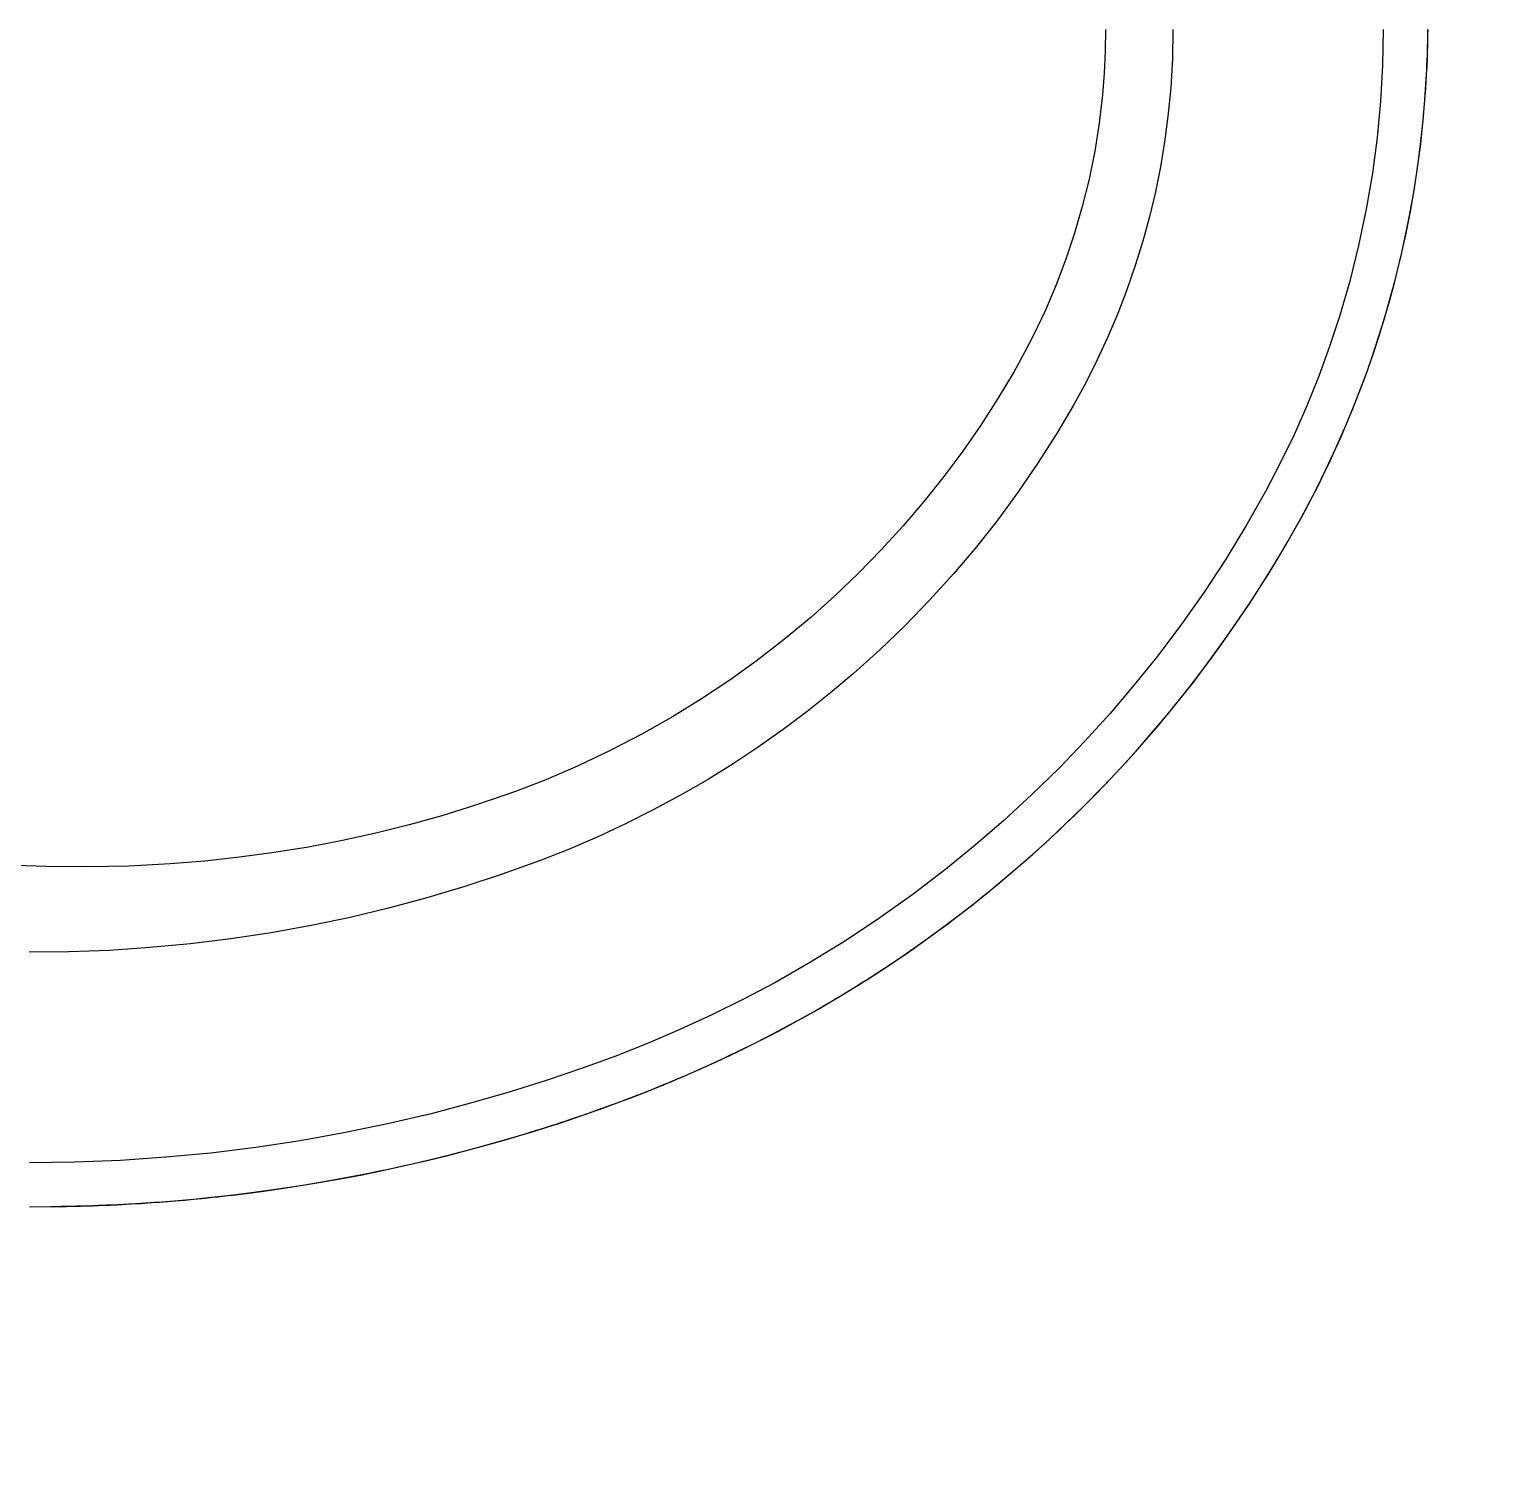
# Model space of a CAD drawing. Header units: metres. Extents: x 2442 to 5008, y 1070 to 2228.
# Drawn here: x 2512.7901 to 2513.0288, y 1092.8598 to 1093.0941 of the extents above; entities that cross this region are included whole.
import ezdxf

# ---------------------------------------------------------------- set-up
doc = ezdxf.new("R2010")
doc.units = ezdxf.units.M
doc.layers.add('ARQ LAYOUT', color=252, linetype='Continuous')
doc.layers.add('ARQ-TEXTO3', color=3, linetype='Continuous')

# ---------------------------------------------------------------- blocks, each defined once
blk = doc.blocks.new('A$C072D13A2')
for p, q in [((-0.1348200717193322, -0.3346157356968433), (-0.1345701131858732, -0.32795127638542)), ((-0.1897674895253658, -0.3318419071745211), (-0.1897537457493854, -0.3355651457841304)), ((-0.1825786601139043, -0.3392111119335368), (-0.1826951604762144, -0.3318726322399925)), ((-0.1485941616047057, -0.338200979215344), (-0.1486591026741735, -0.3317878490574913)), ((-0.1897537457493854, -0.3355651457841304), (-0.1897490643591482, -0.3359959800698107)), ((-0.1897490643591482, -0.3359959800698107), (-0.1897453652209151, -0.3362911241672464)), ((-0.1897453652209151, -0.3362911241672464), (-0.1897421509656851, -0.3365253374836357)), ((-0.1897421509656851, -0.3365253374836357), (-0.1897370572078216, -0.336863359142626)), ((-0.1897253204033404, -0.335321484844826), (-0.1897210155707398, -0.335764195306183)), ((-0.1897210155707398, -0.335764195306183), (-0.1897167801416799, -0.3361302980763412)), ((-0.1897167801416799, -0.3361302980763412), (-0.1897141758054204, -0.3363326391274768)), ((-0.1897141758054204, -0.3363326391274768), (-0.1897104891495474, -0.3365966748715437)), ((-0.1348720618661901, -0.3412860250009544), (-0.1348200717193322, -0.3346157356968433)), ((-0.1897370572078216, -0.336863359142626), (-0.1897296408669717, -0.3373061726338165)), ((-0.1897296408669717, -0.3373061726338165), (-0.1897193877175596, -0.3378535859148997)), ((-0.1897193877175596, -0.3378535859148997), (-0.1896905096050432, -0.3391662145611463)), ((-0.1897104891495474, -0.3365966748715437), (-0.1897052493854972, -0.3369385663875164)), ((-0.1897052493854972, -0.3369385663875164), (-0.1896979776829539, -0.3373676467761015)), ((-0.1896979776829539, -0.3373676467761015), (-0.1896882729793106, -0.3378836890381081)), ((-0.1896882729793106, -0.3378836890381081), (-0.189675732392061, -0.3384863709136425)), ((-0.189675732392061, -0.3384863709136425), (-0.1896632996808876, -0.3390333124084464)), ((-0.1483447269283715, -0.3447726986116777), (-0.1485941616047057, -0.338200979215344)), ((-0.1896905096050432, -0.3391662145611463), (-0.1896656562375938, -0.3401285190898307)), ((-0.1896656562375938, -0.3401285190898307), (-0.1896376797371886, -0.3410868060168468)), ((-0.1896632996808876, -0.3390333124084464), (-0.1896532830642172, -0.3394449102222552)), ((-0.1896532830642172, -0.3394449102222552), (-0.189642690214896, -0.3398563371599721)), ((-0.189642690214896, -0.3398563371599721), (-0.189573780018236, -0.3421176067502074)), ((-0.1896376797371886, -0.3410868060168468), (-0.1896065254741188, -0.3420415623095323)), ((-0.1822773891967699, -0.3465483178979412), (-0.1825786601139043, -0.3392111119335368)), ((-0.1347236602173325, -0.3479532111687149), (-0.1348720618661901, -0.3412860250009544)), ((-0.1896065254741188, -0.3420415623095323), (-0.1895721507203234, -0.3429932690887654)), ((-0.189573780018236, -0.3421176067502074), (-0.1895441238684725, -0.3429397554773459)), ((-0.1895721507203234, -0.3429932690887654), (-0.1895456328238652, -0.343671280688568)), ((-0.1895456328238652, -0.343671280688568), (-0.1895232955475876, -0.3442121065113497)), ((-0.1895441238684725, -0.3429397554773459), (-0.1895119865484958, -0.3437619297524179)), ((-0.1895232955475876, -0.3442121065113497), (-0.1895124948396187, -0.3444661454477682)), ((-0.1895124948396187, -0.3444661454477682), (-0.1894955777647738, -0.344852559364881)), ((-0.1895119865484958, -0.3437619297524179), (-0.1894916461910725, -0.3442530274062392)), ((-0.1894955777647738, -0.344852559364881), (-0.189472063287667, -0.345370605308517)), ((-0.1894916461910725, -0.3442530274062392), (-0.1894746129441955, -0.3446493013254894)), ((-0.1894746129441955, -0.3446493013254894), (-0.189448043086486, -0.3452436662682885)), ((-0.189472063287667, -0.345370605308517), (-0.189441093728874, -0.3460193894597978)), ((-0.189448043086486, -0.3452436662682885), (-0.1894104493221676, -0.3460361746756462)), ((-0.189441093728874, -0.3460193894597978), (-0.1894017777858608, -0.3467980193502171)), ((-0.1894104493221676, -0.3460361746756462), (-0.1893600896487442, -0.3470268142082205)), ((-0.1479102549992604, -0.3513400369279225), (-0.1483447269283715, -0.3447726986116777)), ((-0.1894017777858608, -0.3467980193502171), (-0.1893644520805537, -0.3475003151168039)), ((-0.1893644520805537, -0.3475003151168039), (-0.189320827341362, -0.3482817682456698)), ((-0.1893600896487442, -0.3470268142082205), (-0.1893103424476976, -0.3479441504455281)), ((-0.189320827341362, -0.3482817682456698), (-0.1892702034829199, -0.3491419139083973)), ((-0.1893103424476976, -0.3479441504455281), (-0.1892502319460618, -0.3489837294187055)), ((-0.1817848355108254, -0.3538759963621487), (-0.1822773891967699, -0.3465483178979412)), ((-0.1343724433631905, -0.3546083610706319), (-0.1347236602173325, -0.3479532111687149)), ((-0.1892702034829199, -0.3491419139083973), (-0.1892267683392674, -0.3498460926816733)), ((-0.1892502319460618, -0.3489837294187055), (-0.1891961511269074, -0.3498657419124811)), ((-0.1892267683392674, -0.3498460926816733), (-0.1891888997743081, -0.350437599685165)), ((-0.1891961511269074, -0.3498657419124811), (-0.1891493935768267, -0.3505936942469816)), ((-0.1891888997743081, -0.350437599685165), (-0.1891511029361936, -0.3510090534396113)), ((-0.1891493935768267, -0.3505936942469816), (-0.189102701475349, -0.3512923436887831)), ((-0.1891511029361936, -0.3510090534396113), (-0.189113499333871, -0.351560557108769)), ((-0.189113499333871, -0.351560557108769), (-0.1890155380451688, -0.3529270768833612)), ((-0.189102701475349, -0.3512923436887831), (-0.1890563000820293, -0.3519616928504092)), ((-0.1890563000820293, -0.3519616928504092), (-0.1890103959308362, -0.3526017457186299)), ((-0.1890155380451688, -0.3529270768833612), (-0.1889216212275642, -0.3541559991456324)), ((-0.1890103959308362, -0.3526017457186299), (-0.1888011205137445, -0.3552912589964308)), ((-0.147291238769867, -0.3578951665701879), (-0.1479102549992604, -0.3513400369279225)), ((-0.1889216212275642, -0.3541559991456324), (-0.1888136237480467, -0.3554870370260232)), ((-0.1888136237480467, -0.3554870370260232), (-0.1886874166057169, -0.3569494837061029)), ((-0.1888011205137445, -0.3552912589964308), (-0.1885297637936674, -0.3583603245010636)), ((-0.1810944868429942, -0.3611858935557848), (-0.1817848355108254, -0.3538759963621487)), ((-0.1339159826911782, -0.3602152403875607), (-0.1343724433631905, -0.3546083610706319)), ((-0.1886874166057169, -0.3569494837061029), (-0.1885581269511931, -0.3583611617566476)), ((-0.1464881711926864, -0.3644302599443563), (-0.147291238769867, -0.3578951665701879)), ((-0.1885581269511931, -0.3583611617566476), (-0.188426473810523, -0.3597227048639979)), ((-0.1885297637936674, -0.3583603245010636), (-0.1882446510130649, -0.3612300321155999)), ((-0.188426473810523, -0.3597227048639979), (-0.188336824183807, -0.3606117298268146)), ((-0.1333113156201762, -0.3658111813381311), (-0.1339159826911782, -0.3602152403875607)), ((-0.188336824183807, -0.3606117298268146), (-0.1882466050847142, -0.3614785014578956)), ((-0.1882466050847142, -0.3614785014578956), (-0.1881560028605236, -0.3623232167265087)), ((-0.1882446510130649, -0.3612300321155999), (-0.1879519652643467, -0.363900468699967)), ((-0.1881560028605236, -0.3623232167265087), (-0.1880652003278556, -0.3631460719559527)), ((-0.180199830980655, -0.3684697557077925), (-0.1810944868429942, -0.3611858935557848)), ((-0.1880652003278556, -0.3631460719559527), (-0.1879743768013213, -0.3639472628276508)), ((-0.1879743768013213, -0.3639472628276508), (-0.1878837052195195, -0.3647269850298471)), ((-0.1879519652643467, -0.363900468699967), (-0.1877923571678366, -0.3652636227434414)), ((-0.1878837052195195, -0.3647269850298471), (-0.1877813029213939, -0.3655848110872739)), ((-0.1455015452193038, -0.3709374894567645), (-0.1464881711926864, -0.3644302599443563)), ((-0.1877923571678366, -0.3652636227434414), (-0.1875930185042307, -0.3668880575983167)), ((-0.1877813029213939, -0.3655848110872739), (-0.1872985174682071, -0.3693546961992524)), ((-0.1875930185042307, -0.3668880575983167), (-0.1873868884999865, -0.3684891181551393)), ((-0.1325572439891403, -0.3713898403109397), (-0.1333113156201762, -0.3658111813381311)), ((-0.1873868884999865, -0.3684891181551393), (-0.1871743611391139, -0.3700667784742109)), ((-0.1872985174682071, -0.3693546961992524), (-0.186788933203843, -0.3729457762078709)), ((-0.1791215700950488, -0.3755932446222232), (-0.180199830980655, -0.3684697557077925)), ((-0.1871743611391139, -0.3700667784742109), (-0.1869558273310759, -0.3716210158420381)), ((-0.1869558273310759, -0.3716210158420381), (-0.1867316675870825, -0.3731518173021868)), ((-0.1443318538026688, -0.3774090275132949), (-0.1455015452193038, -0.3709374894567645)), ((-0.1316525696356621, -0.3769448736948107), (-0.1325572439891403, -0.3713898403109397)), ((-0.186788933203843, -0.3729457762078709), (-0.186258618382908, -0.3763631474748763)), ((-0.1867316675870825, -0.3731518173021868), (-0.1862352508728691, -0.3763462703293499)), ((-0.186258618382908, -0.3763631474748763), (-0.1857131144583946, -0.3796119574512886)), ((-0.1862352508728691, -0.3763462703293499), (-0.1857184866739772, -0.3794334723650081)), ((-0.1778499505207947, -0.3826887231023193), (-0.1791215700950488, -0.3755932446222232)), ((-0.130596094397788, -0.3824699378785681), (-0.1316525696356621, -0.3769448736948107)), ((-0.1857184866739772, -0.3794334723650081), (-0.1851848180249362, -0.3824135187128377)), ((-0.1430188317262946, -0.3836643036590885), (-0.1443318538026688, -0.3774090275132949)), ((-0.1857131144583946, -0.3796119574512886), (-0.1851573406952411, -0.3826974687985967)), ((-0.1851848180249362, -0.3824135187128377), (-0.1846376919584145, -0.3852863640026953)), ((-0.1851573406952411, -0.3826974687985967), (-0.1845961782173617, -0.385623171564248)), ((-0.1763876457930564, -0.3897487850815651), (-0.1778499505207947, -0.3826887231023193)), ((-0.141532013039523, -0.3898856755020006), (-0.1430188317262946, -0.3836643036590885)), ((-0.1294106197774454, -0.3878574612663215), (-0.130596094397788, -0.3824699378785681)), ((-0.1846376919584145, -0.3852863640026953), (-0.1843549843279106, -0.3867077041172706)), ((-0.1845961782173617, -0.385623171564248), (-0.1839245830342406, -0.3889137476705855)), ((-0.1843549843279106, -0.3867077041172706), (-0.1840530441231749, -0.3881832342763119)), ((-0.1840530441231749, -0.3881832342763119), (-0.1837489201184326, -0.3896287217664849)), ((-0.1839245830342406, -0.3889137476705855), (-0.1831352940725992, -0.3925384139463404)), ((-0.1280754348722439, -0.3932132643474233), (-0.1294106197774454, -0.3878574612663215)), ((-0.1837489201184326, -0.3896287217664849), (-0.1834430971266556, -0.3910442501060061)), ((-0.1834430971266556, -0.3910442501060061), (-0.1831360526903154, -0.3924299042953407)), ((-0.174737329446998, -0.3967660244938997), (-0.1763876457930564, -0.3897487850815651)), ((-0.1398729002603432, -0.3960658642270118), (-0.141532013039523, -0.3898856755020006)), ((-0.1831360526903154, -0.3924299042953407), (-0.1828282417923219, -0.3937857671937763)), ((-0.1831352940725992, -0.3925384139463404), (-0.1823544494695852, -0.3959096048545234)), ((-0.1828282417923219, -0.3937857671937763), (-0.1825201153847047, -0.3951119212579215)), ((-0.1265900448997854, -0.3985303117940475), (-0.1280754348722439, -0.3932132643474233)), ((-0.1825201153847047, -0.3951119212579215), (-0.1819195268776639, -0.397614307562435)), ((-0.1823544494695852, -0.3959096048545234), (-0.1814799689568645, -0.3994716821364364)), ((-0.1380429959062894, -0.4021975910179663), (-0.1398729002603432, -0.3960658642270118)), ((-0.1819195268776639, -0.397614307562435), (-0.181283512054506, -0.4001573536922933)), ((-0.1729016750182382, -0.4037330352732624), (-0.174737329446998, -0.3967660244938997)), ((-0.1249539550781265, -0.4038015682779132), (-0.1265900448997854, -0.3985303117940475)), ((-0.1814799689568645, -0.3994716821364364), (-0.1806009568035734, -0.4028602306771063)), ((-0.181283512054506, -0.4001573536922933), (-0.1806391851464468, -0.4026341230101025)), ((-0.1806391851464468, -0.4026341230101025), (-0.1799883525131918, -0.4050449355750061)), ((-0.1806009568035734, -0.4028602306771063), (-0.1797270345359721, -0.406065471549482)), ((-0.136043802495351, -0.4082735770593899), (-0.1380429959062894, -0.4021975910179663)), ((-0.1799883525131918, -0.4050449355750061), (-0.1793038236351094, -0.4074916026975188)), ((-0.1712142609803777, -0.4095631494872123), (-0.1729016750182382, -0.4037330352732624)), ((-0.1231666706248689, -0.4090199984711944), (-0.1249539550781265, -0.4038015682779132)), ((-0.1797270345359721, -0.406065471549482), (-0.1787949575300445, -0.4093272230572893)), ((-0.1793038236351094, -0.4074916026975188), (-0.1785886898937861, -0.4099597576855558)), ((-0.1787949575300445, -0.4093272230572893), (-0.1784416827836139, -0.4105254949561186)), ((-0.1785886898937861, -0.4099597576855558), (-0.1778784510142941, -0.4123305944242475)), ((-0.1784416827836139, -0.4105254949561186), (-0.1780997563332676, -0.411667048541176)), ((-0.1693960917777986, -0.4153545660760756), (-0.1712142609803777, -0.4095631494872123)), ((-0.1338768225455169, -0.414286543535809), (-0.136043802495351, -0.4082735770593899)), ((-0.1227839176117413, -0.4100763768617526), (-0.1231666706248689, -0.4090199984711944)), ((-0.1226713046071382, -0.4103835769074067), (-0.1227838969102777, -0.4100764331421942)), ((-0.1207674859183498, -0.4152977720427771), (-0.1226713045152792, -0.4103835771572903)), ((-0.1780997563332676, -0.411667048541176), (-0.1777560247137444, -0.4127968650445837)), ((-0.1778784510142941, -0.4123305944242475), (-0.177590058036003, -0.4132716584283571)), ((-0.1777560247137444, -0.4127968650445837), (-0.1773961723124557, -0.4139610851891575)), ((-0.177590058036003, -0.4132716584283571), (-0.1772888376049195, -0.4142417100122202)), ((-0.1773961723124557, -0.4139610851891575), (-0.1770199877564664, -0.4151584816590912)), ((-0.1772888376049195, -0.4142417100122202), (-0.1769744111502405, -0.4152406286373207)), ((-0.1770199877564664, -0.4151584816590912), (-0.1766406099031883, -0.4163464330508759)), ((-0.1769744111502405, -0.4152406286373207), (-0.1766592756316641, -0.4162282628280991)), ((-0.1320274063559737, -0.4189836865773486), (-0.1338768225455169, -0.414286543535809)), ((-0.1185138887813082, -0.420553063789157), (-0.1207674859183498, -0.4152977720427771)), ((-0.1766592756316641, -0.4162282628280991), (-0.1764219876140487, -0.4169638761115948)), ((-0.1766406099031883, -0.4163464330508759), (-0.1763555488710153, -0.4172273515223424)), ((-0.1764219876140487, -0.4169638761115948), (-0.1761662230578622, -0.4177484217095753)), ((-0.1763555488710153, -0.4172273515223424), (-0.1757711290874795, -0.4189999979664663)), ((-0.1674411396520554, -0.4211002870720222), (-0.1693960917777986, -0.4153545660760756)), ((-0.1761662230578622, -0.4177484217095753), (-0.1758914401966649, -0.4185817193858838)), ((-0.1758914401966649, -0.4185817193858838), (-0.1755970970352791, -0.4194635888813991)), ((-0.1757711290874795, -0.4189999979664663), (-0.1751055401259691, -0.4209665330704411)), ((-0.1755970970352791, -0.4194635888813991), (-0.1752671673398254, -0.420439352058338)), ((-0.1300365018410048, -0.4236238913229045), (-0.1320274063559737, -0.4189836865773486)), ((-0.1752671673398254, -0.420439352058338), (-0.1749145252829294, -0.42146801384024)), ((-0.1751055401259691, -0.4209665330704411), (-0.174357285363385, -0.4231152594340983)), ((-0.1749145252829294, -0.42146801384024), (-0.1745383655970727, -0.4225493344490587)), ((-0.1654751979549474, -0.4264433249973081), (-0.1674411396520554, -0.4211002870720222)), ((-0.1160663385958287, -0.4257252105521729), (-0.1185138887813082, -0.420553063789157)), ((-0.1745383655970727, -0.4225493344490587), (-0.1741378601464021, -0.4236830655995618)), ((-0.174357285363385, -0.4231152594340983), (-0.1738864119447499, -0.4244353131673506)), ((-0.1741378601464021, -0.4236830655995618), (-0.1737121454557382, -0.4248689494725113)), ((-0.1738864119447499, -0.4244353131673506), (-0.173386773252787, -0.4258100874315005)), ((-0.1279068333583382, -0.4282008044199301), (-0.1300365018410048, -0.4236238913229045)), ((-0.1737121454557382, -0.4248689494725113), (-0.1732586414977959, -0.4261111699147477)), ((-0.173386773252787, -0.4258100874315005), (-0.17278361578974, -0.4274352048275887)), ((-0.1732586414977959, -0.4261111699147477), (-0.1727722551104307, -0.4274197891195399)), ((-0.163374069947622, -0.4317393656999684), (-0.1654751979549474, -0.4264433249973081)), ((-0.1134299636091782, -0.4308037448731739), (-0.1160663385958287, -0.4257252105521729)), ((-0.17278361578974, -0.4274352048275887), (-0.1721813576205022, -0.4290228783327166)), ((-0.1727722551104307, -0.4274197891195399), (-0.1723060111994528, -0.4286528916561565)), ((-0.1723060111994528, -0.4286528916561565), (-0.1718668446274023, -0.4297956746308955)), ((-0.1721813576205022, -0.4290228783327166), (-0.1716299357144635, -0.4304468798836751)), ((-0.1256587129382751, -0.4326748125461108), (-0.1279068333583382, -0.4282008044199301)), ((-0.1718668446274023, -0.4297956746308955), (-0.1714560641371463, -0.4308484882103585)), ((-0.1716299357144635, -0.4304468798836751), (-0.1711308133717466, -0.4317120788784905)), ((-0.1714560641371463, -0.4308484882103585), (-0.171074978472916, -0.4318116825609195)), ((-0.1711308133717466, -0.4317120788784905), (-0.1706114940348016, -0.4330058669700065)), ((-0.171074978472916, -0.4318116825609195), (-0.1707248963775783, -0.4326856078489527)), ((-0.16113550137743, -0.4369806302456709), (-0.163374069947622, -0.4317393656999684)), ((-0.1106098920681688, -0.4357781992932814), (-0.1134299636091782, -0.4308037448731739)), ((-0.1707248963775783, -0.4326856078489527), (-0.1704070804953517, -0.4334706124350305)), ((-0.1706114940348016, -0.4330058669700065), (-0.1701682413604431, -0.434093437820593)), ((-0.1704070804953517, -0.4334706124350305), (-0.1699827683596595, -0.4345063367893545)), ((-0.1701682413604431, -0.434093437820593), (-0.1698013482696297, -0.4349821558239455)), ((-0.1232770283686477, -0.4370804582877099), (-0.1256587129382751, -0.4326748125461108)), ((-0.1699827683596595, -0.4345063367893545), (-0.1696400487912797, -0.4353330093645127)), ((-0.1698013482696297, -0.4349821558239455), (-0.1695107601653945, -0.435679225360218)), ((-0.1696400487912797, -0.4353330093645127), (-0.1695745949068623, -0.4354899615964314)), ((-0.1695745949068623, -0.4354899615964314), (-0.1695134020210389, -0.4356364417781151)), ((-0.1695134020210389, -0.4356364417781151), (-0.1694564927179272, -0.4357724616158976)), ((-0.1695107601653945, -0.435679225360218), (-0.1693787015224189, -0.4359942154458167)), ((-0.1694564927179272, -0.4357724616158976), (-0.1694038846121657, -0.4358980344120482)), ((-0.1694038846121657, -0.4358980344120482), (-0.1693179050357685, -0.436102365108809)), ((-0.1693787015224189, -0.4359942154458167), (-0.1691244153444131, -0.436595402221883)), ((-0.1693179050357685, -0.436102365108809), (-0.169180956371747, -0.436426255237393)), ((-0.169180956371747, -0.436426255237393), (-0.1690444628929981, -0.4367476730819817)), ((-0.1691244153444131, -0.436595402221883), (-0.1688087676834584, -0.4373345444985262)), ((-0.1690444628929981, -0.4367476730819817), (-0.168232160768639, -0.4386323878416079)), ((-0.107721304495044, -0.4404673555432055), (-0.1106098920681688, -0.4357781992932814)), ((-0.1688087676834584, -0.4373345444985262), (-0.1684978099015098, -0.4380556223209169)), ((-0.1684978099015098, -0.4380556223209169), (-0.1681916087959507, -0.4387589342293268)), ((-0.168232160768639, -0.4386323878416079), (-0.1674389706467991, -0.4404279885320648)), ((-0.1681916087959507, -0.4387589342293268), (-0.1678902265111901, -0.4394447758113529)), ((-0.1587572379917219, -0.4421593397003107), (-0.16113550137743, -0.4369806302456709)), ((-0.1207649845182459, -0.4414118060935834), (-0.1232770283686477, -0.4370804582877099)), ((-0.1678902265111901, -0.4394447758113529), (-0.1675937208633513, -0.4401134395982353)), ((-0.1675937208633513, -0.4401134395982353), (-0.166803897898717, -0.4418660446544891)), ((-0.1674389706467991, -0.4404279885320648), (-0.1666670498175336, -0.4421350804718713)), ((-0.1181880447225012, -0.4455662203711199), (-0.1207649845182459, -0.4414118060935834)), ((-0.1046647126236167, -0.4450551457241545), (-0.107721304495044, -0.4404673555432055)), ((-0.166803897898717, -0.4418660446544891), (-0.1660522493148164, -0.4434968416182983)), ((-0.1666670498175336, -0.4421350804718713), (-0.1659184800068942, -0.443754304794993)), ((-0.1660522493148164, -0.4434968416182983), (-0.1653292095729739, -0.44503292291256)), ((-0.1659184800068942, -0.443754304794993), (-0.165195157243943, -0.4452865076748367)), ((-0.1562370255369387, -0.4472677151300104), (-0.1587572379917219, -0.4421593397003107)), ((-0.1653292095729739, -0.44503292291256), (-0.1645691058702141, -0.4466142207265875)), ((-0.165195157243943, -0.4452865076748367), (-0.1643800109477525, -0.446975975362875)), ((-0.1154901063760008, -0.4496443596901827), (-0.1181880447225012, -0.4455662203711199)), ((-0.101446147004026, -0.4495330433533127), (-0.1046647126236167, -0.4450551457241545)), ((-0.1645691058702141, -0.4466142207265875), (-0.1637674208336648, -0.4482463375125008)), ((-0.1643800109477525, -0.446975975362875), (-0.16338346285238, -0.4489907837757983)), ((-0.1637674208336648, -0.4482463375125008), (-0.1629770098888912, -0.4498213930155543)), ((-0.1535726097604311, -0.4522979776008924), (-0.1562370255369387, -0.4472677151300104)), ((-0.16338346285238, -0.4489907837757983), (-0.1623781412790777, -0.4509697767591661)), ((-0.1629770098888912, -0.4498213930155543), (-0.1621985659567144, -0.4513408303619144)), ((-0.1623781412790777, -0.4509697767591661), (-0.1613647150484212, -0.4529130048119896)), ((-0.1126746302825268, -0.4536409855647889), (-0.1154901063760008, -0.4496443596901827)), ((-0.09807163818641129, -0.4538925219485463), (-0.101446147004026, -0.4495330433533127)), ((-0.1621985659567144, -0.4513408303619144), (-0.1614326890116899, -0.4528061512769455)), ((-0.1614326890116899, -0.4528061512769455), (-0.1606799442060947, -0.4542189510900698)), ((-0.1613647150484212, -0.4529130048119896), (-0.1603446568487925, -0.4548193775685831)), ((-0.1502793034087517, -0.4580663771860145), (-0.1535726097604311, -0.4522979776008924)), ((-0.1606799442060947, -0.4542189510900698), (-0.1599695100053395, -0.4555287097605287)), ((-0.1603446568487925, -0.4548193775685831), (-0.1596706615587209, -0.4560533822962043)), ((-0.1599695100053395, -0.4555287097605287), (-0.158948315687212, -0.4573727039853566)), ((-0.109766125654005, -0.4575239117220917), (-0.1126746302825268, -0.4536409855647889)), ((-0.09454721672091182, -0.4581250550270397), (-0.09807163818641129, -0.4538925219485463)), ((-0.1596706615587209, -0.4560533822962043), (-0.1589624372118124, -0.4573287684247589)), ((-0.1589624372118124, -0.4573287684247589), (-0.1582138057519842, -0.4586540424897976)), ((-0.158948315687212, -0.4573727039853566), (-0.1578794274146276, -0.4592561185520481)), ((-0.1467912119064749, -0.4637256040166449), (-0.1502793034087517, -0.4580663771860145)), ((-0.1067454939297932, -0.4613215830363515), (-0.109766125654005, -0.4575239117220917)), ((-0.09104687654098598, -0.4620417714845644), (-0.09454721672091182, -0.4581250550270397)), ((-0.1582138057519842, -0.4586540424897976), (-0.1574235812295228, -0.4600284784864925)), ((-0.1578794274146276, -0.4592561185520481), (-0.1567713053113948, -0.4611610819274574)), ((-0.1574235812295228, -0.4600284784864925), (-0.157101496552059, -0.4605817265207861)), ((-0.157101496552059, -0.4605817265207861), (-0.1567727308588474, -0.4611423964381629)), ((-0.1567727308588474, -0.4611423964381629), (-0.1564372065895441, -0.4617104357814696)), ((-0.1567713053113948, -0.4611610819274574), (-0.1552590250635149, -0.4636875192813932)), ((-0.1564372065895441, -0.4617104357814696), (-0.1560948465062211, -0.4622857925160133)), ((-0.1560948465062211, -0.4622857925160133), (-0.1557455733363895, -0.4628684145470743)), ((-0.1557455733363895, -0.4628684145470743), (-0.1553893084524134, -0.4634582474618583)), ((-0.1036165514406093, -0.4650291949471921), (-0.1067454939297932, -0.4613215830363515)), ((-0.08741214100700745, -0.4658405760071673), (-0.09104687654098598, -0.4620417714845644)), ((-0.1553893084524134, -0.4634582474618583), (-0.1550527352469544, -0.4640115090144263)), ((-0.1552590250635149, -0.4636875192813932), (-0.1550248542948793, -0.4640715390276)), ((-0.1550527352469544, -0.4640115090144263), (-0.1548788631453135, -0.4642964182210108)), ((-0.1550248542948793, -0.4640715390276), (-0.1549131752099129, -0.4642544851913044)), ((-0.1549131752099129, -0.4642544851913044), (-0.1547946553941983, -0.4644481121838453)), ((-0.1548788631453135, -0.4642964182210108), (-0.1543853915627551, -0.4650990336392624)), ((-0.1547946553941983, -0.4644481121838453), (-0.1546688945104506, -0.4646529883862058)), ((-0.1546688945104506, -0.4646529883862058), (-0.1545360758755123, -0.4648687503354267)), ((-0.1545360758755123, -0.4648687503354267), (-0.154107430460499, -0.4655610401246122)), ((-0.1543853915627551, -0.4650990336392624), (-0.1537778921242534, -0.4660755740103468)), ((-0.1431154696633712, -0.4692671481470825), (-0.1467912119064749, -0.4637256040166449)), ((-0.0997951487725004, -0.4692764457731755), (-0.1036165514406093, -0.4650291949471921)), ((-0.154107430460499, -0.4655610401246122), (-0.1535962150005616, -0.466378299316375)), ((-0.1537778921242534, -0.4660755740103468), (-0.153053074905074, -0.4672240320969649)), ((-0.1535962150005616, -0.466378299316375), (-0.1529934825575765, -0.4673303864885838)), ((-0.153053074905074, -0.4672240320969649), (-0.1522075811749346, -0.4685423407902363)), ((-0.1529934825575765, -0.4673303864885838), (-0.1522911012357326, -0.4684251770743231)), ((-0.08364946377196247, -0.4695150497382201), (-0.08741214100700745, -0.4658405760071673)), ((-0.1522911012357326, -0.4684251770743231), (-0.1514803357108576, -0.4696704992197738)), ((-0.1522075811749346, -0.4685423407902363), (-0.1512377241569993, -0.4700281539373918)), ((-0.1514803357108576, -0.4696704992197738), (-0.1505513181546121, -0.471073626727275)), ((-0.1512377241569993, -0.4700281539373918), (-0.1501389046843542, -0.4716783199526162)), ((-0.139259211089211, -0.4746824996318537), (-0.1431154696633712, -0.4692671481470825)), ((-0.09582711933353494, -0.4733940299172446), (-0.0997951487725004, -0.4692764457731755)), ((-0.07976529848838254, -0.4730587738210943), (-0.08364946377196247, -0.4695150497382201)), ((-0.1505513181546121, -0.471073626727275), (-0.1494934376055426, -0.4726416510006857)), ((-0.1501389046843542, -0.4716783199526162), (-0.1489946965825766, -0.4733611164006106)), ((-0.1494934376055426, -0.4726416510006857), (-0.1489012895749511, -0.4735062552460931)), ((-0.1489946965825766, -0.4733611164006106), (-0.1479887182899802, -0.4748123214255884)), ((-0.1489012895749511, -0.4735062552460931), (-0.1483402232665867, -0.4743170708748039)), ((-0.1483402232665867, -0.4743170708748039), (-0.1477863860081925, -0.4751095490198622)), ((-0.1479887182899802, -0.4748123214255884), (-0.1470314483290167, -0.4761695214688189)), ((-0.1352295705942197, -0.4799631485257123), (-0.139259211089211, -0.4746824996318537)), ((-0.09171965978111984, -0.4773749699927521), (-0.09582711933353494, -0.4733940299172446)), ((-0.07576609880879914, -0.476465329398934), (-0.07976529848838254, -0.4730587738210943)), ((-0.1477863860081925, -0.4751095490198622), (-0.1472407942660539, -0.475882736792073)), ((-0.1472407942660539, -0.475882736792073), (-0.1467044524338235, -0.4766356634063413)), ((-0.1470314483290167, -0.4761695214688189), (-0.1461249319459057, -0.4774340137239506)), ((-0.1467044524338235, -0.4766356634063413), (-0.1461784013640681, -0.4773673610263813)), ((-0.1461784013640681, -0.4773673610263813), (-0.1449854221032183, -0.4790025543225056)), ((-0.07176934780636657, -0.4796437548220638), (-0.07576609880879914, -0.476465329398934)), ((-0.1461249319459057, -0.4774340137239506), (-0.1452711509778055, -0.4786070714364996)), ((-0.1452711509778055, -0.4786070714364996), (-0.144472042761663, -0.4796899490261239)), ((-0.1449854221032183, -0.4790025543225056), (-0.143870438450449, -0.4805018144531914)), ((-0.144472042761663, -0.4796899490261239), (-0.1438836032421023, -0.4804782497863016)), ((-0.0874799667735715, -0.4812122886121415), (-0.09171965978111984, -0.4773749699927521)), ((-0.06766604783888397, -0.4826906738951493), (-0.07176934780636657, -0.4796437548220638)), ((-0.1438836032421023, -0.4804782497863016), (-0.1433306936114604, -0.4812120913584295)), ((-0.143870438450449, -0.4805018144531914), (-0.1432499579605064, -0.4813243893904655)), ((-0.1433306936114604, -0.4812120913584295), (-0.1425958432423613, -0.4821764008136142)), ((-0.1432499579605064, -0.4813243893904655), (-0.142393123801412, -0.4824456501123677)), ((-0.1313568017844773, -0.484717650755556), (-0.1352295705942197, -0.4799631485257123)), ((-0.08311523696875156, -0.4848990083883109), (-0.0874799667735715, -0.4812122886121415)), ((-0.1425958432423613, -0.4821764008136142), (-0.14181187220629, -0.4831923608064699)), ((-0.142393123801412, -0.4824456501123677), (-0.1414851164895481, -0.4836168552265008)), ((-0.14181187220629, -0.4831923608064699), (-0.1410308824620188, -0.4841917884464237)), ((-0.1414851164895481, -0.4836168552265008), (-0.1405664836847791, -0.4847845695881006)), ((-0.1410308824620188, -0.4841917884464237), (-0.1402531127400835, -0.4851748121675428)), ((-0.06346305048646173, -0.4856012182519862), (-0.06766604783888397, -0.4826906738951493)), ((-0.1405664836847791, -0.4847845695881006), (-0.1396378149852353, -0.4859479080721485)), ((-0.1402531127400835, -0.4851748121675428), (-0.1377220620679509, -0.488292081327927)), ((-0.1396378149852353, -0.4859479080721485), (-0.138699731809993, -0.487105991466251)), ((-0.1273396175633934, -0.4893545369577623), (-0.1313568017844773, -0.484717650755556)), ((-0.07875475256696518, -0.4883360242147319), (-0.08311523696875156, -0.4848990083883109)), ((-0.05916720732784597, -0.4883705195268249), (-0.06346305048646173, -0.4856012182519862)), ((-0.138699731809993, -0.487105991466251), (-0.1358358405254876, -0.4905399941735595)), ((-0.1377220620679509, -0.488292081327927), (-0.1352362199399977, -0.4912382523796168)), ((-0.07427864658666294, -0.4916288423444257), (-0.07875475256696518, -0.4883360242147319)), ((-0.05478536994405658, -0.4909937093536882), (-0.05916720732784597, -0.4883705195268249)), ((-0.1358358405254876, -0.4905399941735595), (-0.1329135798073366, -0.4938956105643229)), ((-0.1352362199399977, -0.4912382523796168), (-0.1328033767044872, -0.4940180454170786)), ((-0.1231836046317767, -0.4938674180016278), (-0.1273396175633934, -0.4893545369577623)), ((-0.06969450524366039, -0.4947722597453321), (-0.07427864658666294, -0.4916288423444257)), ((-0.05165752725361017, -0.4927297276703939), (-0.05478536994405658, -0.4909937093536882)), ((-0.1329135798073366, -0.4938956105643229), (-0.1319866290023128, -0.4949304298297648)), ((-0.1328033767044872, -0.4940180454170786), (-0.1304305974936142, -0.4966362088664482)), ((-0.118894349689981, -0.4982499047575857), (-0.1231836046317767, -0.4938674180016278)), ((-0.04891745250097301, -0.4941453235419431), (-0.05165752725361017, -0.4927297276703939)), ((-0.1319866290023128, -0.4949304298297648), (-0.1310568874828277, -0.495954589721805)), ((-0.1310568874828277, -0.495954589721805), (-0.1301251402505841, -0.4969674149374441)), ((-0.06500991475377305, -0.4977610733858455), (-0.06969450524366039, -0.4947722597453321)), ((-0.04490445623787309, -0.4960470808935042), (-0.04891745250097301, -0.4941453235419431)), ((-0.04081320018804035, -0.4977880579301655), (-0.04490445623787309, -0.4960470808935042)), ((-0.1304305974936142, -0.4966362088664482), (-0.1278579908016582, -0.4993761135453951)), ((-0.1301251402505841, -0.4969674149374441), (-0.1291318218150082, -0.498032366445841)), ((-0.1291318218150082, -0.498032366445841), (-0.1280315610665639, -0.4991944414300633)), ((-0.1145388729246406, -0.5024384411660776), (-0.118894349689981, -0.4982499047575857)), ((-0.06023246133281646, -0.5005900802336782), (-0.06500991475377305, -0.4977610733858455)), ((-0.03665374008187428, -0.4993644304061036), (-0.04081320018804035, -0.4977880579301655)), ((-0.1280315610665639, -0.4991944414300633), (-0.1264401802441171, -0.5008439715936674)), ((-0.1278579908016582, -0.4993761135453951), (-0.1251440170531168, -0.5021615178575303)), ((-0.1264401802441171, -0.5008439715936674), (-0.1248156412298158, -0.5024908761133702)), ((-0.05662482022034965, -0.5025662308703431), (-0.06023246133281646, -0.5005900802334509)), ((-0.03243613165159331, -0.5007723740759502), (-0.03665374008187428, -0.4993644304061036)), ((-0.0281704306271422, -0.502008064694337), (-0.03243613165159331, -0.5007723740759502)), ((-0.1251440170531168, -0.5021615178575303), (-0.1219288309575859, -0.5053300556917293)), ((-0.1248156412298158, -0.5024908761133702), (-0.1231583210646932, -0.5041337384820963)), ((-0.1100573752560194, -0.5064959572780481), (-0.1145388729246406, -0.5024384411660776)), ((-0.05295081600570484, -0.5044212477735073), (-0.05662482022034965, -0.5025662308703431)), ((-0.0237095563575167, -0.5031039131181387), (-0.0281704306271422, -0.502008064694337)), ((-0.01920306852116482, -0.5040143070386875), (-0.0237095563575167, -0.5031039131181387)), ((-0.1231583210646932, -0.5041337384820963), (-0.1214686608250304, -0.5057711390238637)), ((-0.1219288309575859, -0.5053300556917293), (-0.1187002751994441, -0.5083767292794619)), ((-0.1214686608250304, -0.5057711390238637), (-0.1197471679274713, -0.5074016563073656)), ((-0.04921670456542415, -0.5061521023885689), (-0.05295081600570484, -0.5044212477735073)), ((-0.01466268338845111, -0.5047371437979109), (-0.01920306852116482, -0.5040143070386875)), ((-0.01010011722974014, -0.5052703207375089), (-0.01466268338845111, -0.5047371437979109)), ((-0.006590398978005396, -0.5055498712990811), (-0.01010011722974014, -0.5052703207375089)), ((-0.00307265671017376, -0.5057176603518201), (-0.006590398978005396, -0.5055498712990811)), ((0.0004477583547668473, -0.5057741083746805), (-0.00307265671017376, -0.5057176603518201)), ((-0.1197471679274713, -0.5074016563073656), (-0.1179943857769103, -0.5090238863713239)), ((-0.1187002751994441, -0.5083767292794619), (-0.115462997458053, -0.51130349758796)), ((-0.105455867755154, -0.5104168411869523), (-0.1100573752560194, -0.5064959572780481)), ((-0.04542874177650447, -0.5077557661611536), (-0.04921670456542415, -0.5061521023885689)), ((-0.04158896477292728, -0.5092310823058597), (-0.04542874177650447, -0.5077557661611536)), ((-0.1179943857769103, -0.5090238863713239), (-0.1162108944022293, -0.5106364566304364)), ((-0.1162108944022293, -0.5106364566304364), (-0.1143896923185821, -0.5122446727921215)), ((-0.1007403614926261, -0.5141954809860181), (-0.105455867755154, -0.5104168411869523)), ((-0.03769964331877418, -0.5105774704629766), (-0.04158896477292728, -0.5092310823058597)), ((-0.03376738238466714, -0.5117927666588002), (-0.03769964331877418, -0.5105774704629766)), ((-0.115462997458053, -0.51130349758796), (-0.1120623529122895, -0.5142470648527251)), ((-0.1143896923185821, -0.5122446727921215), (-0.1102255497253282, -0.5157814964434237)), ((-0.02979878694213767, -0.5128748069196263), (-0.03376738238466714, -0.5117927666588002)), ((-0.02579603058256907, -0.5138227174563781), (-0.02979878694213767, -0.5128748069196263)), ((-0.1120623529122895, -0.5142470648527251), (-0.1085119013496296, -0.5171851485099523)), ((-0.0956595165894214, -0.5180199914555033), (-0.1007403614926261, -0.5141954809860181)), ((-0.02176144047462003, -0.5146362272075748), (-0.02579603058256907, -0.5138227174563781)), ((-0.01770185192253848, -0.5153140762984094), (-0.02176144047462003, -0.5146362272075748)), ((-0.01362410022920812, -0.5158550048545294), (-0.01770185192253848, -0.5153140762984094)), ((-0.1102255497253282, -0.5157814964434237), (-0.1058794047398806, -0.5192763753072995)), ((-0.1085119013496296, -0.5171851485099523), (-0.1049298060738693, -0.5200169431275299)), ((-0.008945562032295129, -0.5163048423448799), (-0.01362410022920812, -0.5158550048545294)), ((-0.004251492561706982, -0.5165751606596132), (-0.008945562032295129, -0.5163048423448799)), ((0.0004477583552215947, -0.5166653634037175), (-0.004251492561706982, -0.5165751606596132)), ((-0.1058794047398806, -0.5192763753072995), (-0.1013532686984036, -0.5227157769684254)), ((-0.1049298060738693, -0.5200169431275299), (-0.1013195145205827, -0.522743110380361)), ((-0.09045826552164726, -0.5216881470935277), (-0.0956595165894214, -0.5180199914555033)), ((-0.1013532686984036, -0.5227157769684254), (-0.09851717347555677, -0.5247723211164157)), ((-0.08514113032333626, -0.5251882264778942), (-0.09045826552164726, -0.5216881470935277)), ((-0.1013195145205827, -0.522743110380361), (-0.09765117621373065, -0.525387816275952)), ((-0.09851717347555677, -0.5247723211164157), (-0.09547190756529744, -0.5268994151917923)), ((-0.09765117621373065, -0.525387816275952), (-0.09380556772430282, -0.5280313821533582)), ((-0.09547190756529744, -0.5268994151917923), (-0.09238325675869419, -0.5289751462482855)), ((-0.07971263302988518, -0.5285085081873149), (-0.08514113032333626, -0.5251882264778942)), ((-0.09380556772430282, -0.5280313821533582), (-0.09132193489449492, -0.5296719593184207)), ((-0.09238325675869419, -0.5289751462482855), (-0.08927886155970555, -0.5309819707895258)), ((-0.09132193489449492, -0.5296719593184207), (-0.08884574453759342, -0.5312574762820077)), ((-0.07417729567669085, -0.5316372707998198), (-0.07971263302988518, -0.5285085081873149)), ((-0.08927886155970555, -0.5309819707895258), (-0.08758767769222686, -0.5320426819419026)), ((-0.08884574453759342, -0.5312574762820077), (-0.08628218623380235, -0.5328477213649876)), ((-0.08758767769222686, -0.5320426819419026), (-0.08585373420373799, -0.5331071107809748)), ((-0.06963880141165646, -0.5340040869930363), (-0.07417729567669085, -0.5316372707998198)), ((-0.08628218623380235, -0.5328477213649876), (-0.08381881254763357, -0.5343284864434281)), ((-0.08585373420373799, -0.5331071107809748), (-0.08421004194269699, -0.5340951654243327)), ((-0.08421004194269699, -0.5340951654243327), (-0.08225700656157642, -0.5352413468478971)), ((-0.08381881254763357, -0.5343284864434281), (-0.08095485039120831, -0.5359889975927672)), ((-0.06502150876667656, -0.5362259566022658), (-0.06963880141165646, -0.5340040869930363)), ((-0.08225700656157642, -0.5352413468478971), (-0.08045320671135414, -0.5362720685855038)), ((-0.08095485039120831, -0.5359889975927672), (-0.0782847632258381, -0.5374739962653621)), ((-0.08045320671135414, -0.5362720685855038), (-0.07854894837737447, -0.5373293381546773)), ((-0.06033247880714043, -0.5382986596994215), (-0.06502150876667656, -0.5362259566022658)), ((-0.07854894837737447, -0.5373293381546773), (-0.07590061753535338, -0.5387476997373142)), ((-0.0782847632258381, -0.5374739962653621), (-0.07521891784290347, -0.5391032430254654)), ((-0.07590061753535338, -0.5387476997373142), (-0.07326184632302102, -0.5401022280493635)), ((-0.07521891784290347, -0.5391032430254654), (-0.07220590061024268, -0.5406277269082693)), ((-0.05557877259843735, -0.5402179763559616), (-0.06033247880714043, -0.5382986596994215)), ((-0.07326184632302102, -0.5401022280493635), (-0.07063719555617354, -0.5413926043431729)), ((-0.07220590061024268, -0.5406277269082693), (-0.06925043548380927, -0.5420509721998314)), ((-0.07063719555617354, -0.5413926043431729), (-0.06803134530309762, -0.542618684834224)), ((-0.0507674512068661, -0.5419796866435718), (-0.05557877259843735, -0.5402179763559616)), ((-0.06925043548380927, -0.5420509721998314), (-0.06635717825565735, -0.543376529707075)), ((-0.06803134530309762, -0.542618684834224), (-0.06544913362722582, -0.5437804910716295)), ((-0.06635717825565735, -0.543376529707075), (-0.06353028052762966, -0.544608123394255)), ((-0.06544913362722582, -0.5437804910716295), (-0.06289509238877145, -0.5448783543527043)), ((-0.0459055756973612, -0.543579570633483), (-0.0507674512068661, -0.5419796866435718)), ((-0.04019549262920918, -0.545235151947054), (-0.0459055756973612, -0.543579570633483)), ((-0.06353028052762966, -0.544608123394255), (-0.06068745855782254, -0.5457841715203813)), ((-0.06289509238877145, -0.5448783543527043), (-0.06025133756247669, -0.5459616576285953)), ((-0.06068745855782254, -0.5457841715203813), (-0.05761865133308675, -0.5469844996096072)), ((-0.06025133756247669, -0.5459616576285953), (-0.05740323149666438, -0.5470692681205946)), ((-0.03442259983012264, -0.5466741396842281), (-0.04019549262920918, -0.545235151947054)), ((-0.05761865133308675, -0.5469844996096072), (-0.0547906589813465, -0.548028824184712)), ((-0.05740323149666438, -0.5470692681205946), (-0.0546556538238292, -0.5480809462428624)), ((-0.0547906589813465, -0.548028824184712), (-0.05194959021855539, -0.549019691977719)), ((-0.0546556538238292, -0.5480809462428624), (-0.05186882218322353, -0.549051348744797)), ((-0.02859938420942854, -0.5478936181048084), (-0.03442259983012264, -0.5466741396842281)), ((-0.02273833267599912, -0.5488906714688255), (-0.02859938420942854, -0.5478936181048084)), ((-0.0169720973353833, -0.5496446421423116), (-0.02273833267599912, -0.5488906714688255)), ((-0.05194959021855539, -0.549019691977719), (-0.04909659010081668, -0.5499571932352865)), ((-0.05186882218322353, -0.549051348744797), (-0.0490434881494366, -0.5499790674300584)), ((-0.04909659010081668, -0.5499571932352865), (-0.04623280248506489, -0.5508414188009283)), ((-0.0490434881494366, -0.5499790674300584), (-0.04618046555015098, -0.5508626869739146)), ((-0.04623280248506489, -0.5508414188009283), (-0.04335934868595359, -0.5516724704434637)), ((-0.04618046555015098, -0.5508626869739146), (-0.04328060617262963, -0.5517007947446473)), ((-0.01117765193794185, -0.5501811265896777), (-0.0169720973353833, -0.5496446421423116)), ((-0.005367024151382793, -0.5505089034411412), (-0.01117765193794185, -0.5501811265896777)), ((0.000447758355676342, -0.550636751326465), (-0.005367024151382793, -0.5505089034411412)), ((-0.04335934868595359, -0.5516724704434637), (-0.04041295877505036, -0.5524671592047525)), ((-0.04328060617262963, -0.5517007947446473), (-0.04027770643870099, -0.5525093410074078)), ((-0.04041295877505036, -0.5524671592047525), (-0.03654789258598612, -0.55342295292985)), ((-0.04027770643870099, -0.5525093410074078), (-0.03536600742791052, -0.5537042235846457)), ((-0.03654789258598612, -0.55342295292985), (-0.03272135166571388, -0.5542740696944293)), ((-0.03536600742791052, -0.5537042235846457), (-0.0304491375136422, -0.5547450010815282)), ((-0.03272135166571388, -0.5542740696944293), (-0.02893616491746798, -0.5550242988408627)), ((-0.0304491375136422, -0.5547450010815282), (-0.02553605164303008, -0.5556326518471906)), ((-0.02893616491746798, -0.5550242988408627), (-0.02519505089549057, -0.555677415439277)), ((-0.02553605164303008, -0.5556326518471906), (-0.02185916332018678, -0.5561988150850539)), ((-0.02519505089549057, -0.555677415439277), (-0.02150051230501049, -0.5562371781129514)), ((-0.02185916332018678, -0.5561988150850539), (-0.01802038393498151, -0.5567012936096489)), ((-0.02150051230501049, -0.5562371781129514), (-0.01765516373870923, -0.5567307878279735)), ((-0.01802038393498151, -0.5567012936096489), (-0.01411967193644159, -0.5571203687572961)), ((-0.01765516373870923, -0.5567307878279735), (-0.01427302214960946, -0.5570908540591972)), ((-0.01427302214960946, -0.5570908540591972), (-0.0109364501258824, -0.5573786089414625)), ((-0.01411967193644159, -0.5571203687572961), (-0.01023749558044074, -0.5574465851600507)), ((-0.0109364501258824, -0.5573786089414625), (-0.007583943067402288, -0.5576004348397419)), ((-0.01023749558044074, -0.5574465851600507), (-0.009089766784654785, -0.5575257258851707)), ((-0.009089766784654785, -0.5575257258851707), (-0.007928376738163934, -0.5575977643577517)), ((-0.007928376738163934, -0.5575977643577517), (-0.006753172041499056, -0.5576624225254818)), ((-0.007583943067402288, -0.5576004348397419), (-0.006835173591753119, -0.5576407653984461)), ((-0.006835173591753119, -0.5576407653984461), (-0.006081949811232334, -0.5576779632569924)), ((-0.006753172041499056, -0.5576624225254818), (-0.005563270897255279, -0.5577195178739203)), ((-0.006081949811232334, -0.5576779632569924), (-0.005324156360074994, -0.5577120156690398)), ((-0.005563270897255279, -0.5577195178739203), (-0.004280566246507078, -0.5577718119648125)), ((-0.005324156360074994, -0.5577120156690398), (-0.004505970805439574, -0.5577450266912365)), ((-0.004505970805439574, -0.5577450266912365), (-0.003680395717310603, -0.5577744665122282)), ((-0.004280566246507078, -0.5577718119648125), (-0.003047161143058474, -0.5578131855788797)), ((-0.003680395717310603, -0.5577744665122282), (-0.002945193578398175, -0.5577973299164114)), ((-0.003047161143058474, -0.5578131855788797), (-0.002241541335024522, -0.5578351045310228)), ((-0.002945193578398175, -0.5577973299164114), (-0.002501731377378746, -0.5578094623458583)), ((-0.002501731377378746, -0.5578094623458583), (-0.002120809196640039, -0.5578187951794007)), ((-0.002241541335024522, -0.5578351045310228), (-0.001423281244569807, -0.5578526950155265)), ((-0.002120809196640039, -0.5578187951794007), (-0.001688520070274535, -0.5578281043817697)), ((-0.001688520070274535, -0.5578281043817697), (-0.0010989477145813, -0.5578388732958501)), ((-0.001423281244569807, -0.5578526950155265), (-0.0002773286682895559, -0.5578712233714214)), ((-0.0010989477145813, -0.5578388732958501), (-0.0004716548214673821, -0.5578485699113571)), ((-0.0004716548214673821, -0.5578485699113571), (4.082788882442401e-05, -0.557855543461983)), ((-0.0002773286682895559, -0.5578712233714214), (0.0004639932162717741, -0.5578812221765475)), ((4.082788882442401e-05, -0.557855543461983), (0.000447758355676342, -0.5578607748784634))]:
    blk.add_line(p, q)

msp = doc.modelspace()

# ---------------------------------------------------------------- linework, layer by layer
at = {"layer": 'ARQ-TEXTO3'}
msp.add_arc((2513.594150367323, 1093.459769198913), 0.599999999999909, 180, 270, dxfattribs=at)

# ---------------------------------------------------------------- block references
at = {"layer": 'ARQ LAYOUT', "rotation": 90}
msp.add_blockref('A$C072D13A2', (2512.458276067083, 1093.093613049369), dxfattribs=at)

doc.saveas('drawing.dxf')
